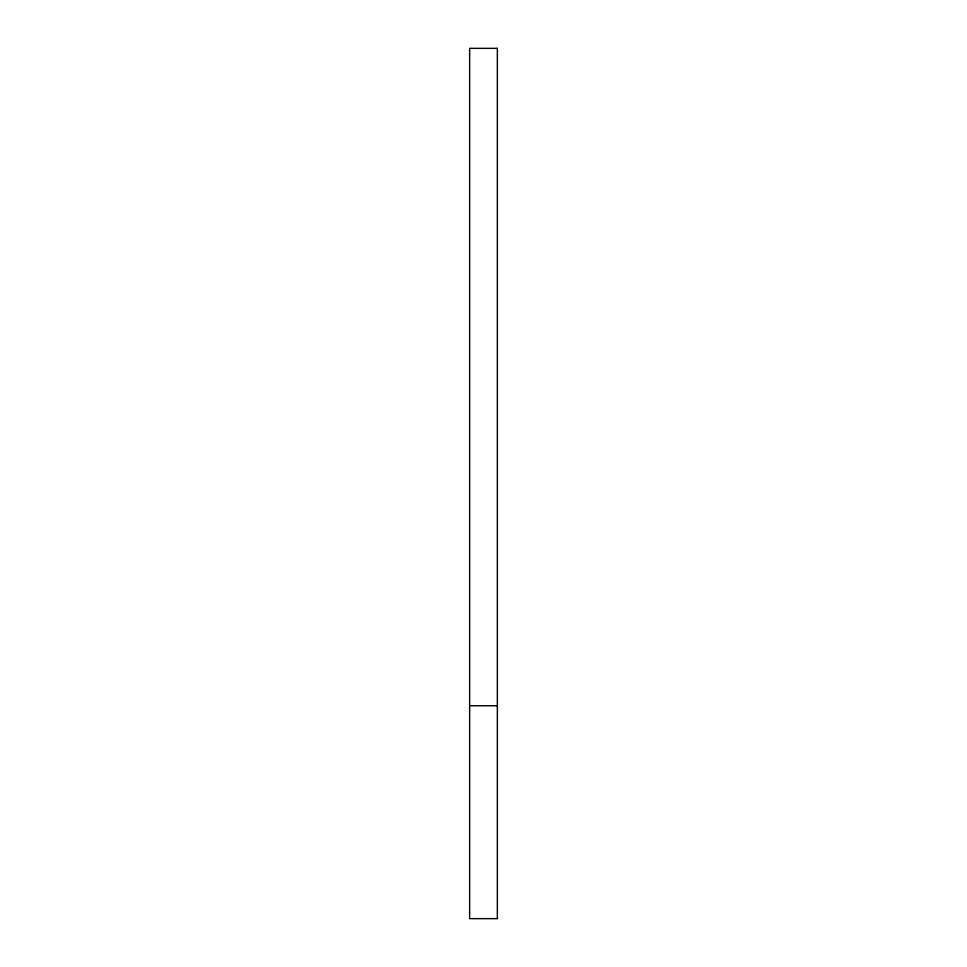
<?xml version="1.0" encoding="UTF-8"?>
<svg xmlns="http://www.w3.org/2000/svg" width="967" height="967" viewBox="0 0 967 967"><rect width="100%" height="100%" fill="white"/><g stroke="black" fill="none" stroke-linecap="round" stroke-linejoin="round"><path stroke-width="1.45" d="M469.648 705.729L497.352 705.729M497.352 48.35L469.648 48.35L469.648 918.65L497.352 918.65L497.352 48.35"/></g></svg>
